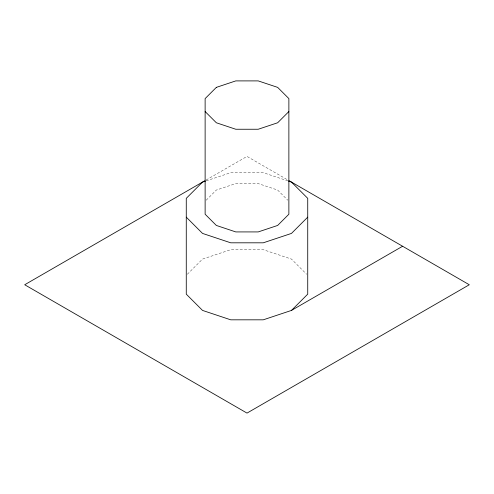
<?xml version="1.0" encoding="UTF-8"?>
<svg xmlns="http://www.w3.org/2000/svg" width="494" height="494" viewBox="0 0 494 494"><rect width="100%" height="100%" fill="white"/><g stroke="black" fill="none" stroke-linecap="round" stroke-linejoin="round"><path stroke-width="0.37" stroke-dasharray="2.47 1.85" d="M206.196 200.206L216.347 190.054L235.78 183.577L258.22 183.577L277.653 190.054L287.804 200.206M187.35 274.275L202.54 259.091L230.729 249.692L263.271 249.692L291.46 259.091L306.651 274.275M206.084 180.038L247 156.413L287.736 179.933M206.152 180.878L230.729 172.684L263.271 172.684L287.848 180.878"/><path stroke-width="0.74" d="M288.873 111.551L277.653 122.771L258.22 129.249L235.78 129.249L216.347 122.771L205.127 111.551M307.731 217.144L291.46 233.421L263.271 242.813L230.729 242.813L202.54 233.421L186.269 217.144M205.43 181.119L202.54 182.082L186.269 198.353L186.269 294.152L202.54 310.423L230.729 319.822L263.271 319.822L291.46 310.423L307.731 294.152L307.731 198.353L291.46 182.082L288.57 181.119M204.763 180.798L24.7 284.754L247 413.101L469.3 284.754L289.076 180.705M291.46 310.423L402.61 246.253M216.347 87.376L205.127 98.596L205.127 214.229L216.347 225.443L235.78 231.921L258.22 231.921L277.653 225.443L288.873 214.229L288.873 98.596L277.653 87.376L258.22 80.899L235.78 80.899L216.347 87.376"/></g></svg>
